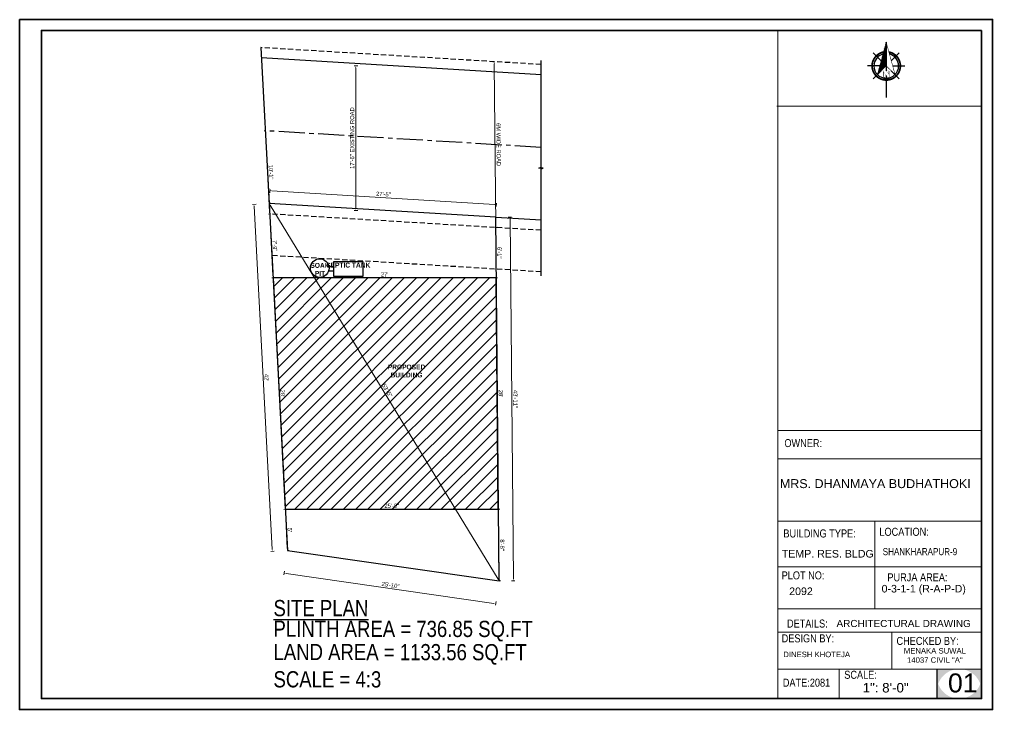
# Model space of a CAD drawing. Header units: inches. Extents: x 392906 to 410488, y -52747 to -40742.
# Drawn here: x 393136 to 394194, y -48221 to -47471 of the extents above; entities that cross this region are included whole.
import ezdxf

# ---------------------------------------------------------------- set-up
doc = ezdxf.new("R2010")
doc.units = ezdxf.units.IN
doc.header["$LTSCALE"] = 2
doc.header["$MEASUREMENT"] = 0
doc.header["$PDMODE"] = 34
doc.linetypes.add('CENTER2', pattern=[28.575, 19.05, -3.175, 3.175, -3.175])
doc.linetypes.add('DASHED2', pattern=[0.375, 0.25, -0.125])
doc.layers.get('0').update_dxf_attribs({"linetype": 'CONTINUOUS'})
doc.layers.get('DEFPOINTS').update_dxf_attribs({"color": 141, "linetype": 'CONTINUOUS'})
for name, color, linetype, lineweight in [('DIMENTION', 140, 'CONTINUOUS', 0), ('door', 20, 'CONTINUOUS', 35), ('Rebars', 1, 'CONTINUOUS', 13), ('Siteplan', 7, 'CONTINUOUS', 30), ('steps', 253, 'CONTINUOUS', 20), ('TEXT', 181, 'CONTINUOUS', 25), ('WALL - A', 1, 'CONTINUOUS', 40)]:
    doc.layers.add(name, color=color, linetype=linetype, lineweight=lineweight)
doc.layers.add('Normal Wall', color=7, linetype='CONTINUOUS', lineweight=35, true_color=0xffaf89)
doc.layers.add('Rear Wall', color=7, linetype='CONTINUOUS', lineweight=20, true_color=0xd4e480)
doc.layers.add('plan wall', color=7, linetype='CONTINUOUS')
doc.styles.add('Lettring Text', font='arial.ttf')
doc.styles.get("Standard").update_dxf_attribs({"font": 'ARIALN.TTF'})
doc.styles.add('SwissBT', font='swiss.ttf', dxfattribs={"height": 12})
doc.dimstyles.new('Copy of Standard', dxfattribs={"dimtxt": 6, "dimasz": 2.875, "dimexe": 2, "dimexo": 4, "dimgap": 2, "dimtad": 1, "dimdec": 0, "dimrnd": 1, "dimzin": 0, "dimdsep": 46, "dimlunit": 4, "dimtxsty": 'Lettring Text', "dimcen": 0.1, "dimclrd": 7, "dimclre": 7, "dimclrt": 7, "dimazin": 0, "dimtfac": 0.645, "dimtdec": 0, "dimtmove": 1, "dimatfit": 0, "dimfxl": 3, "dimfxlon": 1, "dimtfillclr": 256, "dimtolj": 1, "dimtzin": 0, "dimlwd": -1, "dimlwe": -1, "dimarcsym": 2})

# ---------------------------------------------------------------- blocks, each defined once
blk = doc.blocks.new('*X29')
at = {"color": 0}
for p, q in [((145.96, -414.6), (147.62, -412.94)), ((146.16, -413.87), (147.62, -412.41)), ((146.36, -413.14), (147.62, -411.88)), ((146.55, -412.41), (147.62, -411.35)), ((146.75, -411.68), (147.62, -410.82)), ((146.95, -410.95), (147.62, -410.29)), ((147.15, -410.22), (147.62, -409.76)), ((147.35, -409.49), (147.62, -409.23)), ((147.55, -408.76), (147.62, -408.7)), ((143.76, -422.63), (147.62, -418.77)), ((143.96, -421.9), (147.62, -418.24)), ((144.16, -421.17), (147.62, -417.71)), ((144.36, -420.44), (147.62, -417.18)), ((144.56, -419.71), (147.62, -416.65)), ((144.76, -418.98), (147.62, -416.12)), ((144.96, -418.25), (147.62, -415.59)), ((145.16, -417.52), (147.62, -415.06)), ((145.36, -416.79), (147.62, -414.53)), ((145.56, -416.06), (147.62, -414)), ((145.76, -415.33), (147.62, -413.47)), ((142.76, -426.28), (147.62, -421.42)), ((142.96, -425.55), (147.62, -420.89)), ((143.16, -424.82), (147.62, -420.36)), ((143.36, -424.09), (147.62, -419.83)), ((143.56, -423.36), (147.62, -419.3))]:
    blk.add_line(p, q, dxfattribs=at)
blk = doc.blocks.new('NORTH_15')
for p, q in [((-2.87, 2.87), (-7.37, 7.37)), ((0, 3.66), (0, 10.62)), ((2.87, 2.87), (7.37, 7.37)), ((-13.37, 0), (2.72, 0)), ((5.49, 0), (17.83, 0)), ((-2.87, -2.87), (-7.37, -7.37)), ((0, -3.66), (0, -10.62)), ((2.87, -2.87), (7.37, -7.37))]:
    blk.add_line(p, q)
at = {"const_width": 1}
for points in [[(0, -8, 1), (0, 8, 0.359415), (-7.86, 1.52, 1)], [(-7.86, -1.52, 0.359415), (0, -8, 1)]]:
    blk.add_lwpolyline(points, format="xyb", dxfattribs=at)
for points, const_width in [([(4.96, -5.01), (-13.37, 0), (4.9, 5), (0, 0), (4.96, -5.01)], 0.3), ([(5.93, -1.55), (6, -1.55), (6.07, -1.54), (6.13, -1.53), (6.17, -1.52), (6.22, -1.51), (6.26, -1.49), (6.28, -1.47), (6.3, -1.45), (6.32, -1.42), (6.33, -1.39), (6.35, -1.34), (6.36, -1.29), (6.37, -1.23), (6.38, -1.16), (6.38, -1.08), (6.38, -1), (6.54, -1), (6.54, -2.34), (6.38, -2.34), (6.38, -2.3), (6.38, -2.23), (6.38, -2.16), (6.37, -2.09), (6.36, -2.04), (6.35, -1.99), (6.33, -1.95), (6.32, -1.91), (6.3, -1.88), (6.28, -1.86), (6.26, -1.83), (6.22, -1.81), (6.18, -1.8), (6.13, -1.78), (6.07, -1.77), (6.01, -1.76), (5.95, -1.76), (2.66, -1.76), (2.66, -2.34), (2.5, -2.34), (2.5, -0.16), (4.71, 1.44), (3.14, 1.44), (3.07, 1.44), (3, 1.43), (2.94, 1.42), (2.89, 1.41), (2.85, 1.4), (2.81, 1.38), (2.78, 1.36), (2.76, 1.34), (2.74, 1.31), (2.72, 1.27), (2.7, 1.22), (2.69, 1.17), (2.68, 1.11), (2.67, 1.04), (2.66, 0.97), (2.66, 0.89), (2.66, 0.87), (2.5, 0.87), (2.5, 2.21), (2.66, 2.21), (2.66, 2.17), (2.66, 2.09), (2.67, 2.03), (2.68, 1.97), (2.69, 1.91), (2.7, 1.86), (2.71, 1.82), (2.73, 1.78), (2.75, 1.76), (2.77, 1.74), (2.8, 1.72), (2.85, 1.7), (2.89, 1.68), (2.94, 1.67), (3, 1.66), (3.07, 1.66), (3.14, 1.66), (6.54, 1.66), (6.54, 0.75), (3.33, -1.55), (5.93, -1.55), (5.93, -1.55)], 0.1)]:
    blk.add_lwpolyline(points, dxfattribs=dict(const_width=const_width))
for start, end in [(90, 164.973), (270, 90), (195.027, 270)]:
    blk.add_arc((0, 0), 7, start, end)
at = {"rotation": 90}
blk.add_blockref('*X29', (-421.89, -147.62), dxfattribs=at)
blk = doc.blocks.new('A$C0BDB7EE9')
at = {"layer": 'Siteplan', "xscale": 2.999999999999779, "yscale": 2.999999999999779, "zscale": 2.999999999999779, "rotation": 247.8612575918487}
blk.add_blockref('NORTH_15', (20.2, 49.5), dxfattribs=at)
blk = doc.blocks.new('A$C327B4BBD')
at = {"layer": 'DIMENTION', "ltscale": 0.3, "xscale": 1.171875000000082, "yscale": 1.171875000000082, "zscale": 1.171875000000082, "rotation": 112.1387424081494}
blk.add_blockref('A$C0BDB7EE9', (16.1, 0), dxfattribs=at)
blk = doc.blocks.new('*D515')
at = {"layer": 'DEFPOINTS', "color": 0, "ltscale": 0.5, "transparency": 16777216}
for p in [(399599.5, -47741.4), (399599.5, -47741.4), (399932.8, -48288.7)]:
    blk.add_point(p, dxfattribs=at)
at = {"layer": 'steps', "color": 7, "ltscale": 0.5, "transparency": 16777216}
for p, q in [((399599.5, -47741.4), (399601.2, -47740.4)), ((399931.3, -48286.2), (399601, -47743.8)), ((399932.8, -48288.7), (399934.5, -48287.7))]:
    blk.add_line(p, q, dxfattribs=at)
for points in [[(399601.4, -47743.6), (399600.6, -47744.1), (399599.5, -47741.4)], [(399931.7, -48286), (399930.9, -48286.5), (399932.8, -48288.7)]]:
    blk.add_solid(points, dxfattribs=at)
at = {"layer": 'steps', "color": 7, "ltscale": 0.5, "transparency": 16777216, "insert": (399770.5, -48012.4), "char_height": 6, "attachment_point": 5, "rotation": 301.3393, "style": 'Lettring Text'}
blk.add_mtext('\\A1;53\'-5"', dxfattribs=at)
blk = doc.blocks.new('*D511')
at = {"layer": 'DEFPOINTS', "color": 0, "ltscale": 0.5, "transparency": 16777216}
for p in [(399626, -48244.7), (399932.8, -48288.7), (399928.1, -48321.7)]:
    blk.add_point(p, dxfattribs=at)
at = {"layer": 'steps', "color": 7, "ltscale": 0.5, "transparency": 16777216}
for p, q in [((399621.7, -48274.7), (399620.9, -48279.6)), ((399624.1, -48278.1), (399925.2, -48321.2)), ((399928.5, -48318.7), (399927.8, -48323.6))]:
    blk.add_line(p, q, dxfattribs=at)
for points in [[(399624.1, -48277.6), (399624, -48278.5), (399621.2, -48277.6)], [(399925.3, -48320.8), (399925.2, -48321.7), (399928.1, -48321.7)]]:
    blk.add_solid(points, dxfattribs=at)
at = {"layer": 'steps', "color": 7, "ltscale": 0.5, "transparency": 16777216, "insert": (399775.4, -48294.6), "char_height": 6, "attachment_point": 5, "rotation": 351.8387, "style": 'Lettring Text'}
blk.add_mtext('\\A1;25\'-10"', dxfattribs=at)
blk = doc.blocks.new('*D512')
at = {"layer": 'DEFPOINTS', "color": 0, "ltscale": 0.5, "transparency": 16777216}
for p in [(399599.5, -47741.4), (399626, -48244.7), (399603.9, -48245.9)]:
    blk.add_point(p, dxfattribs=at)
at = {"layer": 'steps', "color": 7, "ltscale": 0.5, "transparency": 16777216}
for p, q in [((399580.4, -47742.4), (399575.4, -47742.7)), ((399577.6, -47745.4), (399603.7, -48243)), ((399606.9, -48245.7), (399601.9, -48246))]:
    blk.add_line(p, q, dxfattribs=at)
for points in [[(399578.1, -47745.4), (399577.1, -47745.4), (399577.4, -47742.6)], [(399604.2, -48243), (399603.3, -48243), (399603.9, -48245.9)]]:
    blk.add_solid(points, dxfattribs=at)
at = {"layer": 'steps', "color": 7, "ltscale": 0.5, "transparency": 16777216, "insert": (399595.7, -47993.9), "char_height": 6, "attachment_point": 5, "rotation": 273.008, "style": 'Lettring Text'}
blk.add_mtext("\\A1;42'", dxfattribs=at)
blk = doc.blocks.new('*D505')
at = {"layer": 'DEFPOINTS', "color": 0, "ltscale": 0.5, "transparency": 16777216}
for p in [(399927.9, -47761.2), (399948.9, -47761.1), (399932.8, -48288.7)]:
    blk.add_point(p, dxfattribs=at)
at = {"layer": 'steps', "color": 7, "ltscale": 0.5, "transparency": 16777216}
for p, q in [((399945.9, -47761.1), (399950.9, -47761)), ((399953.8, -48285.6), (399949, -47763.9)), ((399950.8, -48288.5), (399955.8, -48288.5))]:
    blk.add_line(p, q, dxfattribs=at)
for points in [[(399949.5, -47763.9), (399948.5, -47763.9), (399948.9, -47761.1)], [(399954.3, -48285.6), (399953.3, -48285.6), (399953.8, -48288.5)]]:
    blk.add_solid(points, dxfattribs=at)
at = {"layer": 'steps', "color": 7, "ltscale": 0.5, "transparency": 16777216, "insert": (399956.5, -48024.7), "char_height": 6, "attachment_point": 5, "rotation": 270.5305, "style": 'Lettring Text'}
blk.add_mtext('\\A1;43\'-11"', dxfattribs=at)
blk = doc.blocks.new('*D506')
at = {"layer": 'DEFPOINTS', "color": 0, "ltscale": 0.5, "transparency": 16777216}
for p in [(399600.6, -47722.9), (399599.5, -47741.4), (399927.9, -47761.2)]:
    blk.add_point(p, dxfattribs=at)
at = {"layer": 'steps', "color": 7, "ltscale": 0.5, "transparency": 16777216}
for p, q in [((399600.4, -47725.9), (399600.7, -47720.9)), ((399926.2, -47742.6), (399603.5, -47723.1)), ((399928.8, -47745.8), (399929.1, -47740.8))]:
    blk.add_line(p, q, dxfattribs=at)
for points in [[(399603.5, -47722.6), (399603.5, -47723.6), (399600.6, -47722.9)], [(399926.2, -47742.1), (399926.1, -47743.1), (399929, -47742.8)]]:
    blk.add_solid(points, dxfattribs=at)
at = {"layer": 'steps', "color": 7, "ltscale": 0.5, "transparency": 16777216, "insert": (399765.1, -47727.8), "char_height": 6, "attachment_point": 5, "rotation": 356.5402, "style": 'Lettring Text'}
blk.add_mtext('\\A1;27\'-5"', dxfattribs=at)
blk = doc.blocks.new('*D507')
at = {"layer": 'DEFPOINTS', "color": 0, "ltscale": 0.5, "transparency": 16777216}
for p in [(399605.2, -47849.2), (399605.2, -47849.2), (399928.7, -47849.2)]:
    blk.add_point(p, dxfattribs=at)
at = {"layer": 'steps', "color": 7, "ltscale": 0.5, "transparency": 16777216}
for p, q in [((399605.2, -47849.2), (399605.2, -47847.2)), ((399925.8, -47849.2), (399608.1, -47849.2)), ((399928.7, -47849.2), (399928.7, -47847.2))]:
    blk.add_line(p, q, dxfattribs=at)
for points in [[(399608.1, -47848.8), (399608.1, -47849.7), (399605.2, -47849.2)], [(399925.8, -47848.8), (399925.8, -47849.7), (399928.7, -47849.2)]]:
    blk.add_solid(points, dxfattribs=at)
at = {"layer": 'steps', "color": 7, "ltscale": 0.5, "transparency": 16777216, "insert": (399766.9, -47844.2), "char_height": 6, "attachment_point": 5, "style": 'Lettring Text'}
blk.add_mtext("\\A1;27'", dxfattribs=at)
blk = doc.blocks.new('*D513')
at = {"layer": 'DEFPOINTS', "color": 0, "ltscale": 0.5, "transparency": 16777216}
for p in [(399622.8, -48184.8), (399931.7, -48184.8), (399931.7, -48184.8)]:
    blk.add_point(p, dxfattribs=at)
at = {"layer": 'steps', "color": 7, "ltscale": 0.5, "transparency": 16777216}
for p, q in [((399622.8, -48184.8), (399622.8, -48182.8)), ((399625.7, -48184.8), (399928.9, -48184.8)), ((399931.7, -48184.8), (399931.7, -48182.8))]:
    blk.add_line(p, q, dxfattribs=at)
for points in [[(399625.7, -48184.3), (399625.7, -48185.3), (399622.8, -48184.8)], [(399928.9, -48184.3), (399928.9, -48185.3), (399931.7, -48184.8)]]:
    blk.add_solid(points, dxfattribs=at)
at = {"layer": 'steps', "color": 7, "ltscale": 0.5, "transparency": 16777216, "insert": (399777.3, -48179.7), "char_height": 6, "attachment_point": 5, "style": 'Lettring Text'}
blk.add_mtext('\\A1;25\'-9"', dxfattribs=at)
blk = doc.blocks.new('*D514')
at = {"layer": 'DEFPOINTS', "color": 0, "ltscale": 0.5, "transparency": 16777216}
for p in [(399605.2, -47849.2), (399622.8, -48184.8), (399622.8, -48184.8)]:
    blk.add_point(p, dxfattribs=at)
at = {"layer": 'steps', "color": 7, "ltscale": 0.5, "transparency": 16777216}
for p, q in [((399605.2, -47849.2), (399603.2, -47849.3)), ((399605.3, -47852.1), (399622.7, -48181.9)), ((399622.8, -48184.8), (399620.8, -48184.9))]:
    blk.add_line(p, q, dxfattribs=at)
for points in [[(399605.8, -47852.1), (399604.8, -47852.1), (399605.2, -47849.2)], [(399623.1, -48181.9), (399622.2, -48181.9), (399622.8, -48184.8)]]:
    blk.add_solid(points, dxfattribs=at)
at = {"layer": 'steps', "color": 7, "ltscale": 0.5, "transparency": 16777216, "insert": (399619, -48016.7), "char_height": 6, "attachment_point": 5, "rotation": 273.008, "style": 'Lettring Text'}
blk.add_mtext("\\A1;28'", dxfattribs=at)
blk = doc.blocks.new('*D508')
at = {"layer": 'DEFPOINTS', "color": 0, "ltscale": 0.5, "transparency": 16777216}
for p in [(399928.7, -47849.2), (399928.7, -47849.2), (399931.7, -48184.8)]:
    blk.add_point(p, dxfattribs=at)
at = {"layer": 'steps', "color": 7, "ltscale": 0.5, "transparency": 16777216}
for p, q in [((399928.7, -47849.2), (399930.7, -47849.2)), ((399931.7, -48181.9), (399928.7, -47852.1)), ((399931.7, -48184.8), (399933.7, -48184.8))]:
    blk.add_line(p, q, dxfattribs=at)
for points in [[(399929.2, -47852.1), (399928.3, -47852.1), (399928.7, -47849.2)], [(399932.2, -48181.9), (399931.2, -48181.9), (399931.7, -48184.8)]]:
    blk.add_solid(points, dxfattribs=at)
at = {"layer": 'steps', "color": 7, "ltscale": 0.5, "transparency": 16777216, "insert": (399935.3, -48017), "char_height": 6, "attachment_point": 5, "rotation": 270.5182, "style": 'Lettring Text'}
blk.add_mtext("\\A1;28'", dxfattribs=at)
blk = doc.blocks.new('*D509')
at = {"layer": 'DEFPOINTS', "color": 0, "ltscale": 0.5, "transparency": 16777216}
for p in [(399928, -47776.3), (399928, -47776.3), (399928.7, -47849.2)]:
    blk.add_point(p, dxfattribs=at)
at = {"layer": 'steps', "color": 7, "ltscale": 0.5, "transparency": 16777216}
for p, q in [((399928, -47776.3), (399930, -47776.3)), ((399928.7, -47846.4), (399928.1, -47779.2)), ((399928.7, -47849.2), (399930.7, -47849.2))]:
    blk.add_line(p, q, dxfattribs=at)
for points in [[(399928.5, -47779.2), (399927.6, -47779.2), (399928, -47776.3)], [(399929.2, -47846.4), (399928.2, -47846.4), (399928.7, -47849.2)]]:
    blk.add_solid(points, dxfattribs=at)
at = {"layer": 'steps', "color": 7, "ltscale": 0.5, "transparency": 16777216, "insert": (399933.4, -47812.7), "char_height": 6, "attachment_point": 5, "rotation": 270.5182, "style": 'Lettring Text'}
blk.add_mtext('\\A1;6\'-1"', dxfattribs=at)
blk = doc.blocks.new('*D510')
at = {"layer": 'DEFPOINTS', "color": 0, "ltscale": 0.5, "transparency": 16777216}
for p in [(399925.9, -47535.8), (399927.5, -47535.8), (399928, -47776.3)]:
    blk.add_point(p, dxfattribs=at)
at = {"layer": 'steps', "color": 7, "ltscale": 0.5, "transparency": 16777216}
for p, q in [((399925.9, -47535.8), (399923.9, -47535.8)), ((399928, -47773.4), (399925.9, -47538.7)), ((399928, -47776.3), (399930, -47776.3))]:
    blk.add_line(p, q, dxfattribs=at)
for points in [[(399926.4, -47538.7), (399925.4, -47538.7), (399925.9, -47535.8)], [(399928.5, -47773.4), (399927.5, -47773.4), (399928, -47776.3)]]:
    blk.add_solid(points, dxfattribs=at)
at = {"layer": 'steps', "color": 7, "ltscale": 0.5, "transparency": 16777216, "insert": (399932.1, -47656), "char_height": 6, "attachment_point": 5, "rotation": 270.5182, "style": 'Lettring Text'}
blk.add_mtext('\\A1;6M WIDE ROAD', dxfattribs=at)
blk = doc.blocks.new('*D501')
at = {"layer": 'DEFPOINTS', "color": 0, "ltscale": 0.5, "transparency": 16777216}
for p in [(399931.7, -48184.8), (399932.8, -48288.7), (399932.8, -48288.7)]:
    blk.add_point(p, dxfattribs=at)
at = {"layer": 'steps', "color": 7, "ltscale": 0.5, "transparency": 16777216}
for p, q in [((399931.9, -48184.8), (399933.9, -48184.8)), ((399931.9, -48187.7), (399932.8, -48285.8)), ((399932.8, -48288.7), (399934.8, -48288.7))]:
    blk.add_line(p, q, dxfattribs=at)
for points in [[(399932.4, -48187.6), (399931.4, -48187.7), (399931.9, -48184.8)], [(399933.2, -48285.8), (399932.3, -48285.8), (399932.8, -48288.7)]]:
    blk.add_solid(points, dxfattribs=at)
at = {"layer": 'steps', "color": 7, "ltscale": 0.5, "transparency": 16777216, "insert": (399937.4, -48236.7), "char_height": 6, "attachment_point": 5, "rotation": 270.5182, "style": 'Lettring Text'}
blk.add_mtext('\\A1;8\'-8"', dxfattribs=at)
blk = doc.blocks.new('*D502')
at = {"layer": 'DEFPOINTS', "color": 0, "ltscale": 0.5, "transparency": 16777216}
for p in [(399622.8, -48184.8), (399626, -48244.7), (399626, -48244.7)]:
    blk.add_point(p, dxfattribs=at)
at = {"layer": 'steps', "color": 7, "ltscale": 0.5, "transparency": 16777216}
for p, q in [((399622.8, -48184.8), (399624.8, -48184.7)), ((399623, -48187.6), (399625.8, -48241.8)), ((399626, -48244.7), (399628, -48244.6))]:
    blk.add_line(p, q, dxfattribs=at)
for points in [[(399623.4, -48187.6), (399622.5, -48187.7), (399622.8, -48184.8)], [(399626.3, -48241.8), (399625.3, -48241.8), (399626, -48244.7)]]:
    blk.add_solid(points, dxfattribs=at)
at = {"layer": 'steps', "color": 7, "ltscale": 0.5, "transparency": 16777216, "insert": (399629.4, -48214.5), "char_height": 6, "attachment_point": 5, "rotation": 273.008, "style": 'Lettring Text'}
blk.add_mtext("\\A1;5'", dxfattribs=at)
blk = doc.blocks.new('*D503')
at = {"layer": 'DEFPOINTS', "color": 0, "ltscale": 0.5, "transparency": 16777216}
for p in [(399600.3, -47756.5), (399600.3, -47756.5), (399605.2, -47849.2)]:
    blk.add_point(p, dxfattribs=at)
at = {"layer": 'steps', "color": 7, "ltscale": 0.5, "transparency": 16777216}
for p, q in [((399600.3, -47756.5), (399598.3, -47756.6)), ((399605, -47846.4), (399600.5, -47759.3)), ((399605.2, -47849.2), (399603.2, -47849.3))]:
    blk.add_line(p, q, dxfattribs=at)
for points in [[(399600.9, -47759.3), (399600, -47759.4), (399600.3, -47756.5)], [(399605.5, -47846.3), (399604.5, -47846.4), (399605.2, -47849.2)]]:
    blk.add_solid(points, dxfattribs=at)
at = {"layer": 'steps', "color": 7, "ltscale": 0.5, "transparency": 16777216, "insert": (399607.8, -47802.6), "char_height": 6, "attachment_point": 5, "rotation": 273.008, "style": 'Lettring Text'}
blk.add_mtext('\\A1;7\'-9"', dxfattribs=at)
blk = doc.blocks.new('*D504')
at = {"layer": 'DEFPOINTS', "color": 0, "ltscale": 0.5, "transparency": 16777216}
for p in [(399594, -47635.9), (399594, -47635.9), (399600.3, -47756.5)]:
    blk.add_point(p, dxfattribs=at)
at = {"layer": 'steps', "color": 7, "ltscale": 0.5, "transparency": 16777216}
for p, q in [((399594, -47635.9), (399592, -47636)), ((399600.1, -47753.6), (399594.1, -47638.7)), ((399600.3, -47756.5), (399598.3, -47756.6))]:
    blk.add_line(p, q, dxfattribs=at)
for points in [[(399594.6, -47638.7), (399593.6, -47638.8), (399594, -47635.9)], [(399600.6, -47753.6), (399599.7, -47753.6), (399600.3, -47756.5)]]:
    blk.add_solid(points, dxfattribs=at)
at = {"layer": 'steps', "color": 7, "ltscale": 0.5, "transparency": 16777216, "insert": (399602.2, -47695.9), "char_height": 6, "attachment_point": 5, "rotation": 273.008, "style": 'Lettring Text'}
blk.add_mtext('\\A1;10\'-1"', dxfattribs=at)
blk = doc.blocks.new('*D500')
at = {"layer": 'DEFPOINTS', "color": 0, "ltscale": 0.5, "transparency": 16777216}
for p in [(399724.9, -47541.7), (399776.4, -47541.7), (399763.7, -47751.3)]:
    blk.add_point(p, dxfattribs=at)
at = {"layer": 'steps', "color": 7, "ltscale": 0.5, "transparency": 16777216}
for p, q in [((399727.9, -47541.7), (399722.9, -47541.7)), ((399724.9, -47748.4), (399724.9, -47544.6)), ((399727.9, -47751.3), (399722.9, -47751.3))]:
    blk.add_line(p, q, dxfattribs=at)
for points in [[(399724.4, -47544.6), (399725.4, -47544.6), (399724.9, -47541.7)], [(399724.4, -47748.4), (399725.4, -47748.4), (399724.9, -47751.3)]]:
    blk.add_solid(points, dxfattribs=at)
at = {"layer": 'steps', "color": 7, "ltscale": 0.5, "transparency": 16777216, "insert": (399719.8, -47646.5), "char_height": 6, "attachment_point": 5, "rotation": 90, "style": 'Lettring Text'}
blk.add_mtext('\\A1;17\'-6" EXISTING ROAD', dxfattribs=at)
blk = doc.blocks.new('SP')
at = {"layer": 'door', "ltscale": 0.5}
h = blk.add_hatch(dxfattribs=at)
h.set_pattern_fill('ANSI31', color=256, scale=100)
h.set_pattern_definition([(45, (5048.394, -2206.005), (-8.83883476, 8.83883476), [])])
h.paths.add_polyline_path([(399928.7, -47849.2), (399605.2, -47849.2), (399622.8, -48184.8), (399622.8, -48184.8), (399931.7, -48184.8)])
h.paths.add_polyline_path([(399758.8, -48005.3), (399771.5, -48026.1), (399782.1, -48019.6), (399769.4, -47998.8)], flags=24)
h.paths.add_polyline_path([(399765.2, -48185.9), (399789.5, -48185.9), (399789.5, -48173.6), (399765.2, -48173.6)], flags=9)
h.paths.add_polyline_path([(399612.5, -48010.2), (399613.2, -48024.1), (399625.5, -48023.4), (399624.8, -48009.5)], flags=25)
h.paths.add_polyline_path([(399772.7, -47997.1), (399824.6, -47997.1), (399824.6, -47971.1), (399772.7, -47971.1)], flags=24)
at = {"ltscale": 0.5}
for p, q in [((399587.6, -47515.3), (399599.5, -47741.4)), ((399993.6, -47554.8), (399588.4, -47530.3)), ((399927.9, -47761.2), (399599.5, -47741.4)), ((399599.5, -47741.4), (399626, -48244.7)), ((399932.8, -48288.7), (399927.9, -47761.2)), ((399927.9, -47761.2), (399993.6, -47765.2)), ((399693.3, -47833.4), (399686.2, -47833.4)), ((399693.3, -47839.4), (399685.5, -47839.4)), ((399713.6, -47849.2), (399713.6, -47847.3)), ((399719.6, -47849.2), (399719.6, -47847.3)), ((399626, -48244.7), (399932.8, -48288.7))]:
    blk.add_line(p, q, dxfattribs=at)
at = {"linetype": 'Continuous', "ltscale": 0.5}
blk.add_lwpolyline([(399993.6, -47846.4), (399993.6, -47691.3), (399996.5, -47690.2), (399990.5, -47690), (399993.6, -47688.7), (399993.6, -47533.8)], dxfattribs=at)
at = {"ltscale": 0.5}
for points in [[(399693.3, -47825.4), (399735.1, -47825.4), (399735.1, -47847.3), (399693.3, -47847.3)], [(399928.7, -47849.2), (399605.2, -47849.2), (399622.8, -48184.8), (399622.8, -48184.8), (399931.7, -48184.8)]]:
    blk.add_lwpolyline(points, close=True, dxfattribs=at)
blk.add_circle((399672.8, -47835), 13.5, dxfattribs=at)
at = {"layer": 'WALL - A', "linetype": 'DASHED2', "lineweight": -3, "ltscale": 15}
for p, q in [((399993.6, -47539.8), (399587.6, -47515.3)), ((399993.6, -47780.2), (399600.3, -47756.5)), ((399993.6, -47840.4), (399603.5, -47816.8))]:
    blk.add_line(p, q, dxfattribs=at)
at = {"layer": 'WALL - A', "linetype": 'CENTER2', "lineweight": -3}
blk.add_line((399993.6, -47660), (399594, -47635.9), dxfattribs=at)
at = {"layer": 'steps', "color": 7, "ltscale": 0.3, "char_height": 7, "attachment_point": 2}
for s, insert, width in [('{\\fTechnic|b1|i0|c2|p2;SOAK PIT}', (399673.1, -47827.6), 35.408), ('{\\fTechnic|b1|i0|c2|p2;SEPTIC TANK}', (399714.1, -47827.2), 55.268), ('{\\fTechnic|b1|i0|c2|p2;PROPOSED BUILDING}', (399798.6, -47974.9), 55.268)]:
    blk.add_mtext(s, dxfattribs=dict(at, insert=insert, width=width))
at = {"layer": 'steps', "ltscale": 0.5}
for base, p1, p2, angle, text, picture, middle in [((399925.9, -47535.8), (399928, -47776.3), (399927.5, -47535.8), 270.5182, '6M WIDE ROAD', '*D510', (399932.1, -47656)), ((399724.9, -47541.7), (399763.7, -47751.3), (399776.4, -47541.7), 90, '17\'-6" EXISTING ROAD', '*D500', (399719.8, -47646.5))]:
    dim = blk.add_linear_dim(base=base, p1=p1, p2=p2, angle=angle, text=text, dimstyle='Copy of Standard', dxfattribs=at)
    dim.commit()
    dim.dimension.update_dxf_attribs({"geometry": picture, "text_midpoint": middle})
for base, p1, p2, angle, picture, middle in [((399594, -47635.9), (399600.3, -47756.5), (399594, -47635.9), 93.008, '*D504', (399602.2, -47695.9)), ((399600.3, -47756.5), (399605.2, -47849.2), (399600.3, -47756.5), 93.008, '*D503', (399607.8, -47802.6)), ((399928, -47776.3), (399928.7, -47849.2), (399928, -47776.3), 270.5182, '*D509', (399933.4, -47812.7)), ((399626, -48244.7), (399622.8, -48184.8), (399626, -48244.7), 93.008, '*D502', (399629.4, -48214.5)), ((399932.8, -48288.7), (399931.7, -48184.8), (399932.8, -48288.7), 270.5182, '*D501', (399937.4, -48236.7))]:
    dim = blk.add_linear_dim(base=base, p1=p1, p2=p2, angle=angle, dimstyle='Copy of Standard', dxfattribs=at)
    dim.commit()
    dim.dimension.update_dxf_attribs({"geometry": picture, "text_midpoint": middle})
for p1, p2, distance, picture, middle in [((399927.9, -47761.2), (399599.5, -47741.4), -18.5, '*D506', (399765.1, -47727.8)), ((399599.5, -47741.4), (399626, -48244.7), -22.1, '*D512', (399595.7, -47993.9)), ((399932.8, -48288.7), (399599.5, -47741.4), 0, '*D515', (399770.5, -48012.4)), ((399932.7921, -48288.7004), (399927.908, -47761.245), -21.0414, '*D505', (399956.4558, -48024.731)), ((399605.2, -47849.2), (399622.8, -48184.8), 0, '*D514', (399619, -48016.7)), ((399931.7, -48184.8), (399928.7, -47849.2), 0, '*D508', (399935.3, -48017)), ((399626, -48244.7), (399932.8, -48288.7), -33.3, '*D511', (399775.4, -48294.6))]:
    dim = blk.add_aligned_dim(p1=p1, p2=p2, distance=distance, dimstyle='Copy of Standard', dxfattribs=at)
    dim.commit()
    dim.dimension.update_dxf_attribs({"geometry": picture, "text_midpoint": middle})
for base, p1, p2, picture, middle in [((399605.1751, -47849.2414), (399928.7039, -47849.2414), (399605.1751, -47849.2414), '*D507', (399766.9395, -47844.2292)), ((399931.7, -48184.8), (399622.8, -48184.8), (399931.7, -48184.8), '*D513', (399777.3, -48179.7))]:
    dim = blk.add_linear_dim(base=base, p1=p1, p2=p2, dimstyle='Copy of Standard', dxfattribs=at)
    dim.commit()
    dim.dimension.update_dxf_attribs({"geometry": picture, "text_midpoint": middle})

msp = doc.modelspace()

# ---------------------------------------------------------------- hatches: boundary and pattern name
msp.add_hatch(color=0).paths.add_polyline_path([(394181.9, -48177), (394157.6, -48177, -0.414214), (394181.9, -48201.3)])
at = {"layer": 'TEXT'}
for points in [[(394157.6, -48177), (394133.3, -48177), (394133.3, -48201.3, -0.414214)], [(394157.6, -48177), (394133.3, -48177), (394133.3, -48201.3, -0.414214)], [(394181.9, -48177), (394157.6, -48177, -0.414214), (394181.9, -48201.3)], [(394133.3, -48184.9), (394133.3, -48209.2), (394157.6, -48209.2, -0.414214)], [(394133.3, -48184.9), (394133.3, -48209.2), (394157.6, -48209.2, -0.414214)], [(394181.9, -48184.9, -0.414214), (394157.6, -48209.2), (394181.9, -48209.2)], [(394181.9, -48184.9, -0.414214), (394157.6, -48209.2), (394181.9, -48209.2)]]:
    msp.add_hatch(color=0, dxfattribs=at).paths.add_polyline_path(points)

# ---------------------------------------------------------------- linework, layer by layer
at = {"color": 0}
msp.add_line((394133.3, -48177), (394133.3, -48209.2), dxfattribs=at)
msp.add_line((394133.3, -48177), (394133.3, -48209.2), dxfattribs=at)
at = {"layer": 'Normal Wall'}
for points in [[(393135.8, -47470.5), (394193.8, -47470.5), (394193.8, -48221.1), (393135.8, -48221.1)], [(393135.8, -47470.5), (394193.8, -47470.5), (394193.8, -48221.1), (393135.8, -48221.1)], [(394181.9, -47482.4), (393159.6, -47482.4), (393159.6, -48209.2), (394181.9, -48209.2)], [(394181.9, -47482.4), (393159.6, -47482.4), (393159.6, -48209.2), (394181.9, -48209.2)]]:
    msp.add_lwpolyline(points, close=True, dxfattribs=at)
at = {"layer": 'Rear Wall'}
for p, q in [((393960.5, -47926.7), (393960.5, -47482.4)), ((393959.3, -47564.7), (394181.9, -47564.7)), ((393960.5, -47917.5), (394181.9, -47917.5)), ((393960.5, -47917.5), (394181.9, -47917.5)), ((393960.5, -47917.5), (394181.9, -47917.5)), ((393960.5, -47917.5), (394181.9, -47917.5)), ((393960.5, -47948.3), (394181.9, -47948.3)), ((393960.5, -47948.3), (394181.9, -47948.3)), ((393960.5, -48016.3), (394181.9, -48016.3)), ((393960.5, -48016.3), (394181.9, -48016.3)), ((394065.8, -48016.3), (394065.8, -48102.2)), ((394065.8, -48016.3), (394065.8, -48111.5)), ((393960.5, -48065.8), (394181.9, -48065.8)), ((393960.5, -48065.8), (394181.9, -48065.8)), ((393960.5, -48111.5), (394181.9, -48111.5)), ((393960.5, -48136.9), (394181.9, -48136.9)), ((393960.5, -48136.9), (394181.9, -48136.9)), ((394084.3, -48177), (394084.3, -48136.9)), ((394084.3, -48177), (394084.3, -48136.9)), ((393960.5, -48177), (394181.9, -48177)), ((393960.5, -48177), (394181.9, -48177)), ((394027.2, -48177), (394027.2, -48209.2)), ((394027.2, -48177), (394027.2, -48209.2))]:
    msp.add_line(p, q, dxfattribs=at)
msp.add_lwpolyline([(393960.5, -47917.5), (394181.9, -47917.5), (394181.9, -48209.2), (393960.5, -48209.2)], close=True, dxfattribs=at)
msp.add_lwpolyline([(393960.5, -47917.5), (394181.9, -47917.5), (394181.9, -48209.2), (393960.5, -48209.2)], close=True, dxfattribs=at)

# ---------------------------------------------------------------- block references
at = {"xscale": 0.75, "yscale": 0.75, "zscale": 0.75}
msp.add_blockref('SP', (93707.7, -11864.7), dxfattribs=at)
at = {"layer": 'Rebars', "xscale": 0.5459999999999999, "yscale": 0.5459999999999999, "zscale": 0.5459999999999999, "rotation": 270}
msp.add_blockref('A$C327B4BBD', (394078.2, -47546.5), dxfattribs=at)

# ---------------------------------------------------------------- texts
at = {"color": 0}
for s, p in [('OWNER:', (393967.5, -47935.6)), ('LOCATION:', (394070.8, -48032.1))]:
    msp.add_text(s, height=8.7, dxfattribs=at).set_placement(p)
at = {"layer": 'plan wall', "ltscale": 3, "char_height": 17.612, "attachment_point": 7, "rotation": 359.9411}
for s, insert in [('{\\LSITE PLAN}', (393412, -48119.8)), ('PLINTH AREA = 736.85 SQ.FT', (393412, -48146.8)), ('LAND AREA = 1133.56 SQ.FT', (393412, -48172.1)), ('SCALE = 4:3', (393412, -48197.2))]:
    msp.add_mtext(s, dxfattribs=dict(at, insert=insert))
at = {"layer": 'TEXT', "color": 0}
for s, height, p in [('OWNER:', 8.7, (393967.5, -47935.6)), ('LOCATION:', 8.7, (394070.8, -48032.1)), ('CHECKED BY:', 8.704, (394089.4, -48150.8)), ('CHECKED BY:', 8.704, (394089.4, -48150.8)), ('SCALE:', 8.7, (394032.6, -48187.6)), ('SCALE:', 8.7, (394032.6, -48187.6))]:
    msp.add_text(s, height=height, dxfattribs=at).set_placement(p)
at = {"layer": 'TEXT', "color": 0, "linetype": 'ByBlock', "style": 'SwissBT'}
for s, insert, char_height, width, attachment_point in [('MRS. DHANMAYA BUDHATHOKI', (394066.3, -47970.5), 9.72, 217.511, 2), ('ARCHITECTURAL DRAWING', (394024.2, -48123.6), 7.74, 268.532, 1), ('DINESH KHOTEJA', (393966.3, -48158.1), 6, 201.528, 1), ('MENAKA SUWAL\\P14037 CIVIL "A"', (394131.1, -48154.2), 6, 88.549, 2)]:
    msp.add_mtext(s, dxfattribs=dict(at, insert=insert, char_height=char_height, width=width, attachment_point=attachment_point))
at = {"layer": 'TEXT', "color": 0, "attachment_point": 1}
for s, insert, char_height, width in [('BUILDING TYPE:', (393966.4, -48025.2), 8.704, 148.555), ('BUILDING TYPE:', (393966.4, -48025.2), 8.704, 148.555), ('PLOT NO: ', (393964.5, -48070.8), 8.7, 138.027), ('PLOT NO: ', (393964.5, -48070.8), 8.7, 138.027), ('PURJA AREA:', (394079.5, -48072.9), 8.704, 197.582), ('PURJA AREA:', (394079.5, -48072.9), 8.704, 197.582), ('DETAILS: ', (393970.3, -48123.2), 8.7, 138.027), ('DESIGN BY:', (393964.5, -48139.3), 8.7, 138.027), ('DESIGN BY:', (393964.5, -48139.3), 8.7, 138.027), ('DATE:2081', (393965.8, -48187.5), 8.7, 34.818)]:
    msp.add_mtext(s, dxfattribs=dict(at, insert=insert, char_height=char_height, width=width))
at = {"layer": 'TEXT', "color": 0, "style": 'SwissBT'}
for s, insert, char_height, width, attachment_point in [('TEMP. RES. BLDG', (393964.7, -48047.5), 8.256, 163.214, 1), ('0-3-1-1 (R-A-P-D)', (394119, -48085.5), 8.256, 163.214, 2), ('2092', (393972.7, -48088.3), 8.26, 163.214, 1), ('01', (394145.4, -48181.8), 20.64, 20.158, 1)]:
    msp.add_mtext(s, dxfattribs=dict(at, insert=insert, char_height=char_height, width=width, attachment_point=attachment_point))
at = {"layer": 'TEXT', "color": 0, "linetype": 'ByBlock', "insert": (394074.4, -48045.5), "char_height": 7.671, "attachment_point": 1}
msp.add_mtext_dynamic_manual_height_columns('SHANKHARAPUR-9', width=381.035, gutter_width=1.53, heights=[0], dxfattribs=at)
at = {"layer": 'TEXT', "color": 0, "ltscale": 0.5, "insert": (394052.7, -48192.2), "char_height": 10.32, "width": 127.534, "attachment_point": 1, "style": 'SwissBT'}
msp.add_mtext('1": 8\'-0"', dxfattribs=at)
msp.add_mtext('1": 8\'-0"', dxfattribs=at)

doc.saveas('drawing.dxf')
